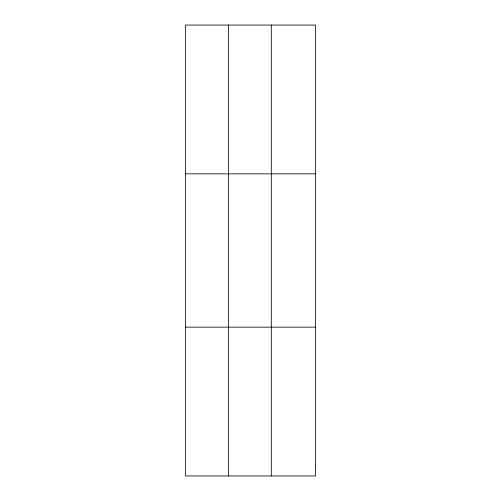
<?xml version="1.0" encoding="UTF-8"?>
<svg xmlns="http://www.w3.org/2000/svg" width="501" height="501" viewBox="0 0 501 501"><rect width="100%" height="100%" fill="white"/><g stroke="black" fill="none" stroke-linecap="round" stroke-linejoin="round"><path stroke-width="0.75" d="M228.393 25.05L228.393 475.95M271.31 25.05L271.31 475.95M185.476 173.847L315.524 173.847M185.476 327.153L315.524 327.153M315.524 465.323L315.524 475.95L185.476 475.95L185.476 25.05L315.524 25.05L315.524 465.323"/></g></svg>
